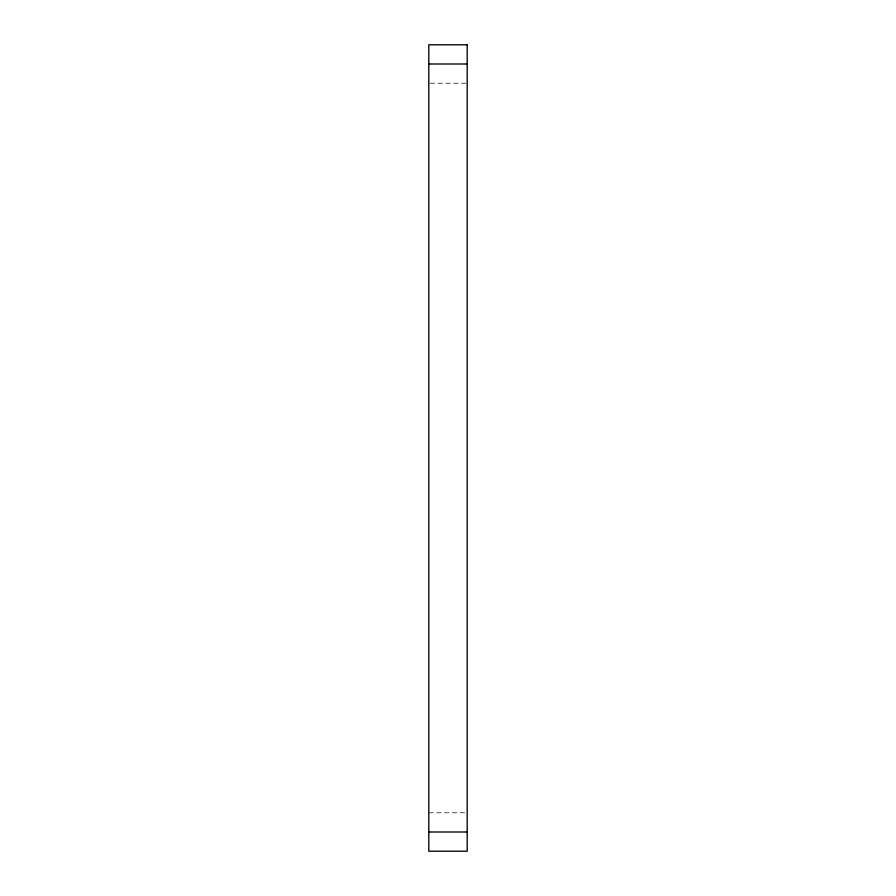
<?xml version="1.0" encoding="UTF-8"?>
<svg xmlns="http://www.w3.org/2000/svg" width="896" height="896" viewBox="0 0 896 896"><rect width="100%" height="100%" fill="white"/><g stroke="black" fill="none" stroke-linecap="round" stroke-linejoin="round"><path stroke-width="0.67" stroke-dasharray="4.48 3.36" d="M430.17 83.205L465.83 83.205M428.803 812.795L465.83 812.795"/><path stroke-width="1.34" d="M428.803 63.997L467.197 63.997M428.803 832.003L467.197 832.003M467.197 44.8L428.803 44.8L428.803 851.2L467.197 851.2L467.197 44.8"/></g></svg>
